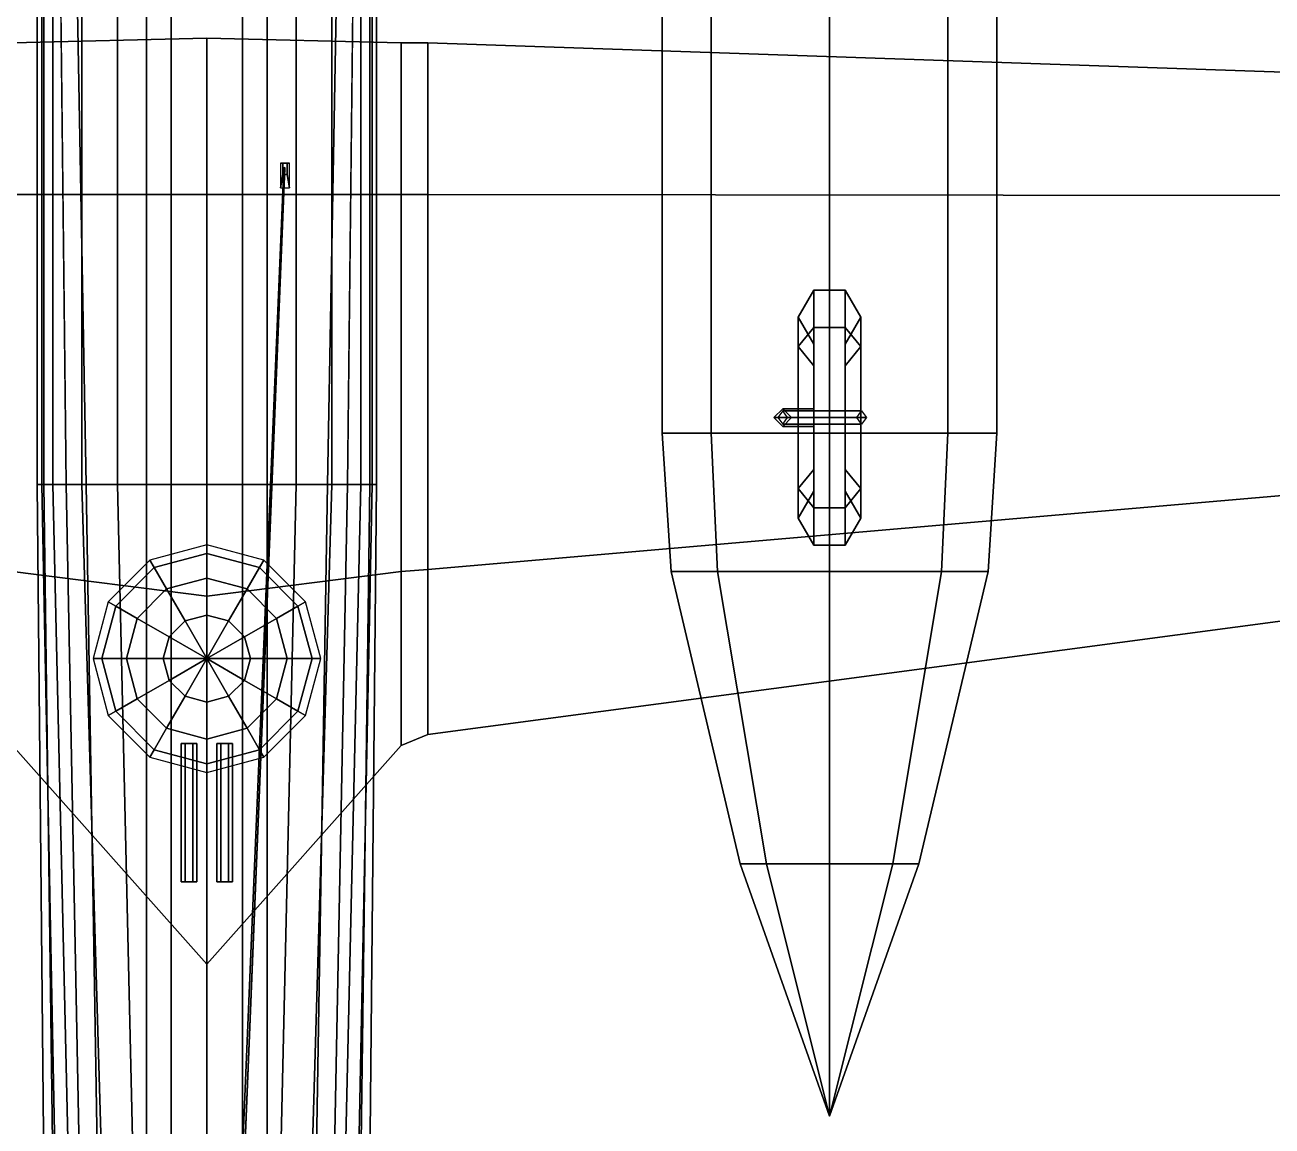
# Model space of a CAD drawing. Header units: millimetres. Extents: x -10.4 to 10.4, y -7.5 to 16.5.
# Drawn here: x -0.81 to 4.77, y -1.42 to 3.52 of the extents above; entities that cross this region are included whole.
import ezdxf

# ---------------------------------------------------------------- set-up
doc = ezdxf.new("R2010")
doc.units = ezdxf.units.MM
for name, color, linetype in [('gun', 1, 'Continuous'), ('shassis', 3, 'Continuous'), ('turret', 2, 'Continuous'), ('wheels', 2, 'Continuous'), ('wing1', 5, 'Continuous'), ('wing2', 5, 'Continuous')]:
    doc.layers.add(name, color=color, linetype=linetype)

msp = doc.modelspace()

# ---------------------------------------------------------------- linework, layer by layer
for points in [[(-0.76, 4.16, -0.13), (-0.76, 4.16, -0.5), (-0.76, 1.46, -0.51), (-0.76, 1.46)], [(-0.76, 4.16, -0.5), (-0.74, 4.16, -0.77), (-0.74, 1.46, -0.75), (-0.76, 1.46, -0.51)], [(-0.73, 4.16, 0.23), (-0.76, 4.16, -0.13), (-0.76, 1.46), (-0.73, 1.46, 0.25)], [(-0.74, 4.16, -0.77), (-0.69, 4.16, -0.86), (-0.69, 1.46, -0.81), (-0.74, 1.46, -0.75)], [(-0.66, 4.16, 0.59), (-0.73, 4.16, 0.23), (-0.73, 1.46, 0.25), (-0.63, 1.46, 0.58)], [(-0.69, 4.16, -0.86), (-0.59, 4.16, -0.92), (-0.54, 1.46, -0.9), (-0.69, 1.46, -0.81)], [(-0.59, 4.16, -0.92), (-0.27, 4.16, -0.97), (-0.27, 1.46, -0.95), (-0.54, 1.46, -0.9)], [(0.27, 1.46, -0.95), (-0.27, 1.46, -0.95), (-0.27, 4.16, -0.97), (0.27, 4.16, -0.97)], [(0.54, 1.46, -0.9), (0.27, 1.46, -0.95), (0.27, 4.16, -0.97), (0.59, 4.16, -0.92)], [(0.69, 1.46, -0.81), (0.54, 1.46, -0.9), (0.59, 4.16, -0.92), (0.69, 4.16, -0.86)], [(0.63, 1.46, 0.58), (0.73, 1.46, 0.25), (0.73, 4.16, 0.23), (0.66, 4.16, 0.59)], [(0.74, 1.46, -0.75), (0.69, 1.46, -0.81), (0.69, 4.16, -0.86), (0.74, 4.16, -0.77)], [(0.73, 1.46, 0.25), (0.76, 1.46), (0.76, 4.16, -0.13), (0.73, 4.16, 0.23)], [(0.76, 1.46, -0.51), (0.74, 1.46, -0.75), (0.74, 4.16, -0.77), (0.76, 4.16, -0.5)], [(0.76, 1.46), (0.76, 1.46, -0.51), (0.76, 4.16, -0.5), (0.76, 4.16, -0.13)], [(-0.63, 1.46, 0.58), (-0.56, 1.46, 0.67), (-0.56, 3.58, 0.67), (-0.6537, 3.5963, 0.5879)], [(-0.56, 1.46, 0.67), (-0.4, 1.46, 0.74), (-0.4, 3.58, 0.74), (-0.56, 3.58, 0.67)], [(-0.4, 1.46, 0.74), (-0.16, 1.46, 0.77), (-0.16, 3.58, 0.77), (-0.4, 3.58, 0.74)], [(-0.16, 1.46, 0.77), (0.16, 1.46, 0.77), (0.16, 3.58, 0.77), (-0.16, 3.58, 0.77)], [(0.16, 1.46, 0.77), (0.4, 1.46, 0.74), (0.4, 3.58, 0.74), (0.16, 3.58, 0.77)], [(0.4, 1.46, 0.74), (0.56, 1.46, 0.67), (0.56, 3.58, 0.67), (0.4, 3.58, 0.74)], [(0.56, 1.46, 0.67), (0.63, 1.46, 0.58), (0.6537, 3.5948, 0.5879), (0.56, 3.58, 0.67)], [(-0.01, -5.5878, 3.2003), (0.005, -5.5858, 3.2088), (0.35, 2.8814, 1.25), (0.345, 2.8795, 1.2455)], [(0.005, -5.5897, 3.1919), (-0.01, -5.5878, 3.2003), (0.345, 2.8795, 1.2455), (0.35, 2.8775, 1.24)], [(0.005, -5.5858, 3.2088), (0.005, -5.5897, 3.1919), (0.35, 2.8775, 1.24), (0.35, 2.8814, 1.25)], [(0.36, 2.9, 1.26), (0.37, 2.9, 0.74), (0.33, 2.9, 0.74), (0.34, 2.9, 1.26)], [(0.34, 2.9, 1.26), (0.33, 2.9, 0.74), (0.33, 2.79, 0.74), (0.34, 2.85, 1.26)], [(0.34, 2.85, 1.26), (0.33, 2.79, 0.74), (0.37, 2.79, 0.74), (0.36, 2.85, 1.26)], [(0.36, 2.85, 1.26), (0.36, 2.9, 1.26), (0.34, 2.9, 1.26), (0.34, 2.85, 1.26)], [(0.37, 2.79, 0.74), (0.37, 2.9, 0.74), (0.36, 2.9, 1.26), (0.36, 2.85, 1.26)], [(-0.76, 1.46), (-0.76, 1.46, -0.51), (-0.73, -1.6, -0.36), (-0.73, -1.6, -0.04)], [(-0.76, 1.46, -0.51), (-0.74, 1.46, -0.75), (-0.68, -1.6, -0.54), (-0.73, -1.6, -0.36)], [(-0.73, 1.46, 0.25), (-0.76, 1.46), (-0.73, -1.6, -0.04), (-0.69, -1.6, 0.16)], [(-0.74, 1.46, -0.75), (-0.69, 1.46, -0.81), (-0.62, -1.6, -0.62), (-0.68, -1.6, -0.54)], [(-0.63, 1.46, 0.58), (-0.73, 1.46, 0.25), (-0.69, -1.6, 0.16), (-0.57, -1.6, 0.37)], [(-0.69, 1.46, -0.81), (-0.54, 1.46, -0.9), (-0.49, -1.6, -0.71), (-0.62, -1.6, -0.62)], [(-0.56, 1.46, 0.67), (-0.63, 1.46, 0.58), (-0.57, -1.6, 0.37), (-0.47, -1.6, 0.46)], [(-0.4, 1.46, 0.74), (-0.56, 1.46, 0.67), (-0.47, -1.6, 0.46), (-0.33, -1.6, 0.54)], [(-0.54, 1.46, -0.9), (-0.27, 1.46, -0.95), (-0.27, -1.6, -0.76), (-0.49, -1.6, -0.71)], [(-0.16, 1.46, 0.77), (-0.4, 1.46, 0.74), (-0.33, -1.6, 0.54), (-0.16, -1.6, 0.59)], [(0.27, -1.6, -0.76), (-0.27, -1.6, -0.76), (-0.27, 1.46, -0.95), (0.27, 1.46, -0.95)], [(-0.16, -1.6, 0.59), (0, -1.6, 0.6), (0, 1.46, 0.77), (-0.16, 1.46, 0.77)], [(0.16, 1.46, 0.77), (0, 1.46, 0.77), (0, -1.6, 0.6), (0.16, -1.6, 0.59)], [(0.16, -1.6, 0.59), (0.33, -1.6, 0.54), (0.4, 1.46, 0.74), (0.16, 1.46, 0.77)], [(0.49, -1.6, -0.71), (0.27, -1.6, -0.76), (0.27, 1.46, -0.95), (0.54, 1.46, -0.9)], [(0.33, -1.6, 0.54), (0.47, -1.6, 0.46), (0.56, 1.46, 0.67), (0.4, 1.46, 0.74)], [(0.47, -1.6, 0.46), (0.57, -1.6, 0.37), (0.63, 1.46, 0.58), (0.56, 1.46, 0.67)], [(0.62, -1.6, -0.62), (0.49, -1.6, -0.71), (0.54, 1.46, -0.9), (0.69, 1.46, -0.81)], [(0.57, -1.6, 0.37), (0.69, -1.6, 0.16), (0.73, 1.46, 0.25), (0.63, 1.46, 0.58)], [(0.68, -1.6, -0.54), (0.62, -1.6, -0.62), (0.69, 1.46, -0.81), (0.74, 1.46, -0.75)], [(0.73, -1.6, -0.36), (0.68, -1.6, -0.54), (0.74, 1.46, -0.75), (0.76, 1.46, -0.51)], [(0.69, -1.6, 0.16), (0.73, -1.6, -0.04), (0.76, 1.46), (0.73, 1.46, 0.25)], [(0.73, -1.6, -0.04), (0.73, -1.6, -0.36), (0.76, 1.46, -0.51), (0.76, 1.46)]]:
    msp.add_3dface(points)
at = {"layer": 'gun'}
for points in [[(-0.115, -0.32, 0.83), (-0.0975, -0.32, 0.8603), (-0.0975, 0.3, 0.8603), (-0.115, 0.3, 0.83)], [(-0.0975, -0.32, 0.7997), (-0.115, -0.32, 0.83), (-0.115, 0.3, 0.83), (-0.0975, 0.3, 0.7997)], [(-0.0975, -0.32, 0.8603), (-0.0625, -0.32, 0.8603), (-0.0625, 0.3, 0.8603), (-0.0975, 0.3, 0.8603)], [(-0.0625, -0.32, 0.7997), (-0.0975, -0.32, 0.7997), (-0.0975, 0.3, 0.7997), (-0.0625, 0.3, 0.7997)], [(-0.0625, -0.32, 0.8603), (-0.045, -0.32, 0.83), (-0.045, 0.3, 0.83), (-0.0625, 0.3, 0.8603)], [(-0.045, -0.32, 0.83), (-0.0625, -0.32, 0.7997), (-0.0625, 0.3, 0.7997), (-0.045, 0.3, 0.83)], [(0.045, -0.32, 0.83), (0.0625, -0.32, 0.8603), (0.0625, 0.3, 0.8603), (0.045, 0.3, 0.83)], [(0.0625, -0.32, 0.7997), (0.045, -0.32, 0.83), (0.045, 0.3, 0.83), (0.0625, 0.3, 0.7997)], [(0.0975, -0.32, 0.7997), (0.0625, -0.32, 0.7997), (0.0625, 0.3, 0.7997), (0.0975, 0.3, 0.7997)], [(0.0625, -0.32, 0.8603), (0.0975, -0.32, 0.8603), (0.0975, 0.3, 0.8603), (0.0625, 0.3, 0.8603)], [(0.0975, -0.32, 0.8603), (0.115, -0.32, 0.83), (0.115, 0.3, 0.83), (0.0975, 0.3, 0.8603)], [(0.115, -0.32, 0.83), (0.0975, -0.32, 0.7997), (0.0975, 0.3, 0.7997), (0.115, 0.3, 0.83)], [(-0.115, -0.32, 0.83), (-0.045, -0.32, 0.83), (-0.0625, -0.32, 0.8603), (-0.0975, -0.32, 0.8603)], [(-0.0975, -0.32, 0.7997), (-0.0625, -0.32, 0.7997), (-0.045, -0.32, 0.83), (-0.115, -0.32, 0.83)], [(0.045, -0.32, 0.83), (0.115, -0.32, 0.83), (0.0975, -0.32, 0.8603), (0.0625, -0.32, 0.8603)], [(0.0625, -0.32, 0.7997), (0.0975, -0.32, 0.7997), (0.115, -0.32, 0.83), (0.045, -0.32, 0.83)]]:
    msp.add_3dface(points, dxfattribs=at)
at = {"layer": 'shassis'}
for points in [[(2.58, 1.8, -1.66), (2.54, 1.76, -1.7), (2.54, 1.76, -0.53), (2.58, 1.8, -0.53)], [(2.72, 1.8, -1.66), (2.72, 1.76, -1.7), (2.54, 1.76, -1.7), (2.58, 1.8, -1.66)], [(2.9123, 1.76, -0.6652), (2.9336, 1.79, -0.6864), (2.58, 1.79, -1.04), (2.5588, 1.76, -1.0188)], [(2.62, 1.76, -1.62), (2.58, 1.8, -1.66), (2.58, 1.8, -0.53), (2.62, 1.76, -0.53)], [(2.72, 1.76, -1.62), (2.72, 1.8, -1.66), (2.58, 1.8, -1.66), (2.62, 1.76, -1.62)], [(2.9336, 1.79, -0.6864), (2.9548, 1.76, -0.7077), (2.6012, 1.76, -1.0612), (2.58, 1.79, -1.04)], [(2.54, 1.76, -1.7), (2.58, 1.72, -1.66), (2.58, 1.72, -0.53), (2.54, 1.76, -0.53)], [(2.72, 1.76, -1.7), (2.72, 1.72, -1.66), (2.58, 1.72, -1.66), (2.54, 1.76, -1.7)], [(2.9336, 1.73, -0.6864), (2.9123, 1.76, -0.6652), (2.5588, 1.76, -1.0188), (2.58, 1.73, -1.04)], [(2.58, 1.72, -1.66), (2.62, 1.76, -1.62), (2.62, 1.76, -0.53), (2.58, 1.72, -0.53)], [(2.72, 1.72, -1.66), (2.72, 1.76, -1.62), (2.62, 1.76, -1.62), (2.58, 1.72, -1.66)], [(2.9548, 1.76, -0.7077), (2.9336, 1.73, -0.6864), (2.58, 1.73, -1.04), (2.6012, 1.76, -1.0612)]]:
    msp.add_3dface(points, dxfattribs=at)
at = {"layer": 'turret'}
for points in [[(0, 1.1512, 0.89), (0, 1.19, 0.61), (-0.255, 1.1217, 0.61), (-0.2356, 1.0881, 0.89)], [(0.2356, 1.0881, 0.89), (0.255, 1.1217, 0.61), (0, 1.19, 0.61), (0, 1.1512, 0.89)], [(-0.2356, 1.0881, 0.89), (-0.255, 1.1217, 0.61), (-0.4417, 0.935, 0.61), (-0.4081, 0.9156, 0.89)], [(0, 1.0406, 0.9706), (0, 1.1512, 0.89), (-0.2356, 1.0881, 0.89), (-0.1803, 0.9923, 0.9706)], [(0.1803, 0.9923, 0.9706), (0.2356, 1.0881, 0.89), (0, 1.1512, 0.89), (0, 1.0406, 0.9706)], [(0.4081, 0.9156, 0.89), (0.4417, 0.935, 0.61), (0.255, 1.1217, 0.61), (0.2356, 1.0881, 0.89)], [(-0.1803, 0.9923, 0.9706), (-0.2356, 1.0881, 0.89), (-0.4081, 0.9156, 0.89), (-0.3123, 0.8603, 0.9706)], [(0.3123, 0.8603, 0.9706), (0.4081, 0.9156, 0.89), (0.2356, 1.0881, 0.89), (0.1803, 0.9923, 0.9706)], [(0, 0.8752, 1.03), (0, 1.0406, 0.9706), (-0.1803, 0.9923, 0.9706), (-0.0976, 0.849, 1.03)], [(0.0976, 0.849, 1.03), (0.1803, 0.9923, 0.9706), (0, 1.0406, 0.9706), (0, 0.8752, 1.03)], [(-0.0976, 0.849, 1.03), (-0.1803, 0.9923, 0.9706), (-0.3123, 0.8603, 0.9706), (-0.169, 0.7776, 1.03)], [(0.169, 0.7776, 1.03), (0.3123, 0.8603, 0.9706), (0.1803, 0.9923, 0.9706), (0.0976, 0.849, 1.03)], [(-0.4081, 0.9156, 0.89), (-0.4417, 0.935, 0.61), (-0.51, 0.68, 0.61), (-0.4712, 0.68, 0.89)], [(-0.3123, 0.8603, 0.9706), (-0.4081, 0.9156, 0.89), (-0.4712, 0.68, 0.89), (-0.3606, 0.68, 0.9706)], [(0.3606, 0.68, 0.9706), (0.4712, 0.68, 0.89), (0.4081, 0.9156, 0.89), (0.3123, 0.8603, 0.9706)], [(0.4712, 0.68, 0.89), (0.51, 0.68, 0.61), (0.4417, 0.935, 0.61), (0.4081, 0.9156, 0.89)], [(-0.169, 0.7776, 1.03), (-0.3123, 0.8603, 0.9706), (-0.3606, 0.68, 0.9706), (-0.1952, 0.68, 1.03)], [(0, 0.68, 1.05), (-0.0976, 0.849, 1.03), (-0.169, 0.7776, 1.03), (0, 0.68, 1.05)], [(0, 0.68, 1.05), (0, 0.8752, 1.03), (-0.0976, 0.849, 1.03), (0, 0.68, 1.05)], [(0, 0.68, 1.05), (0.0976, 0.849, 1.03), (0, 0.8752, 1.03), (0, 0.68, 1.05)], [(0, 0.68, 1.05), (0.169, 0.7776, 1.03), (0.0976, 0.849, 1.03), (0, 0.68, 1.05)], [(0.1952, 0.68, 1.03), (0.3606, 0.68, 0.9706), (0.3123, 0.8603, 0.9706), (0.169, 0.7776, 1.03)], [(0, 0.68, 1.05), (-0.169, 0.7776, 1.03), (-0.1952, 0.68, 1.03), (0, 0.68, 1.05)], [(0, 0.68, 1.05), (0.1952, 0.68, 1.03), (0.169, 0.7776, 1.03), (0, 0.68, 1.05)], [(-0.4712, 0.68, 0.89), (-0.51, 0.68, 0.61), (-0.4417, 0.425, 0.61), (-0.4081, 0.4444, 0.89)], [(-0.3606, 0.68, 0.9706), (-0.4712, 0.68, 0.89), (-0.4081, 0.4444, 0.89), (-0.3123, 0.4997, 0.9706)], [(-0.1952, 0.68, 1.03), (-0.3606, 0.68, 0.9706), (-0.3123, 0.4997, 0.9706), (-0.169, 0.5824, 1.03)], [(0, 0.68, 1.05), (-0.1952, 0.68, 1.03), (-0.169, 0.5824, 1.03), (0, 0.68, 1.05)], [(0, 0.68, 1.05), (-0.169, 0.5824, 1.03), (-0.0976, 0.511, 1.03), (0, 0.68, 1.05)], [(0, 0.68, 1.05), (-0.0976, 0.511, 1.03), (0, 0.4848, 1.03), (0, 0.68, 1.05)], [(0, 0.68, 1.05), (0, 0.4848, 1.03), (0.0976, 0.511, 1.03), (0, 0.68, 1.05)], [(0, 0.68, 1.05), (0.0976, 0.511, 1.03), (0.169, 0.5824, 1.03), (0, 0.68, 1.05)], [(0, 0.68, 1.05), (0.169, 0.5824, 1.03), (0.1952, 0.68, 1.03), (0, 0.68, 1.05)], [(0.169, 0.5824, 1.03), (0.3123, 0.4997, 0.9706), (0.3606, 0.68, 0.9706), (0.1952, 0.68, 1.03)], [(0.3123, 0.4997, 0.9706), (0.4081, 0.4444, 0.89), (0.4712, 0.68, 0.89), (0.3606, 0.68, 0.9706)], [(0.4081, 0.4444, 0.89), (0.4417, 0.425, 0.61), (0.51, 0.68, 0.61), (0.4712, 0.68, 0.89)], [(-0.169, 0.5824, 1.03), (-0.3123, 0.4997, 0.9706), (-0.1803, 0.3677, 0.9706), (-0.0976, 0.511, 1.03)], [(0.0976, 0.511, 1.03), (0.1803, 0.3677, 0.9706), (0.3123, 0.4997, 0.9706), (0.169, 0.5824, 1.03)], [(-0.0976, 0.511, 1.03), (-0.1803, 0.3677, 0.9706), (0, 0.3194, 0.9706), (0, 0.4848, 1.03)], [(0, 0.4848, 1.03), (0, 0.3194, 0.9706), (0.1803, 0.3677, 0.9706), (0.0976, 0.511, 1.03)], [(-0.3123, 0.4997, 0.9706), (-0.4081, 0.4444, 0.89), (-0.2356, 0.2719, 0.89), (-0.1803, 0.3677, 0.9706)], [(0.1803, 0.3677, 0.9706), (0.2356, 0.2719, 0.89), (0.4081, 0.4444, 0.89), (0.3123, 0.4997, 0.9706)], [(-0.4081, 0.4444, 0.89), (-0.4417, 0.425, 0.61), (-0.255, 0.2383, 0.61), (-0.2356, 0.2719, 0.89)], [(0.2356, 0.2719, 0.89), (0.255, 0.2383, 0.61), (0.4417, 0.425, 0.61), (0.4081, 0.4444, 0.89)], [(-0.1803, 0.3677, 0.9706), (-0.2356, 0.2719, 0.89), (0, 0.2088, 0.89), (0, 0.3194, 0.9706)], [(0, 0.3194, 0.9706), (0, 0.2088, 0.89), (0.2356, 0.2719, 0.89), (0.1803, 0.3677, 0.9706)], [(-0.2356, 0.2719, 0.89), (-0.255, 0.2383, 0.61), (0, 0.17, 0.61), (0, 0.2088, 0.89)], [(0, 0.2088, 0.89), (0, 0.17, 0.61), (0.255, 0.2383, 0.61), (0.2356, 0.2719, 0.89)]]:
    msp.add_3dface(points, dxfattribs=at)
at = {"layer": 'wheels'}
for points in [[(2.72, 2.1639, -2.0639), (2.65, 2.0782, -1.9782), (2.65, 2.21, -1.66), (2.72, 2.3312, -1.66)], [(2.72, 2.3312, -1.66), (2.65, 2.21, -1.66), (2.65, 2.0782, -1.3418), (2.72, 2.1639, -1.2561)], [(2.86, 2.1639, -2.0639), (2.72, 2.1639, -2.0639), (2.72, 2.3312, -1.66), (2.86, 2.3312, -1.66)], [(2.86, 2.3312, -1.66), (2.72, 2.3312, -1.66), (2.72, 2.1639, -1.2561), (2.86, 2.1639, -1.2561)], [(2.93, 2.0782, -1.9782), (2.86, 2.1639, -2.0639), (2.86, 2.3312, -1.66), (2.93, 2.21, -1.66)], [(2.93, 2.21, -1.66), (2.86, 2.3312, -1.66), (2.86, 2.1639, -1.2561), (2.93, 2.0782, -1.3418)], [(2.65, 2.0782, -1.9782), (2.72, 1.9925, -1.8925), (2.72, 2.0888, -1.66), (2.65, 2.21, -1.66)], [(2.65, 2.21, -1.66), (2.72, 2.0888, -1.66), (2.72, 1.9925, -1.4275), (2.65, 2.0782, -1.3418)], [(2.86, 1.9925, -1.8925), (2.93, 2.0782, -1.9782), (2.93, 2.21, -1.66), (2.86, 2.0888, -1.66)], [(2.86, 2.0888, -1.66), (2.93, 2.21, -1.66), (2.93, 2.0782, -1.3418), (2.86, 1.9925, -1.4275)], [(2.72, 2.1639, -1.2561), (2.65, 2.0782, -1.3418), (2.65, 1.76, -1.21), (2.72, 1.76, -1.0888)], [(2.72, 1.76, -2.2312), (2.65, 1.76, -2.11), (2.65, 2.0782, -1.9782), (2.72, 2.1639, -2.0639)], [(2.86, 2.1639, -1.2561), (2.72, 2.1639, -1.2561), (2.72, 1.76, -1.0888), (2.86, 1.76, -1.0888)], [(2.86, 1.76, -2.2312), (2.72, 1.76, -2.2312), (2.72, 2.1639, -2.0639), (2.86, 2.1639, -2.0639)], [(2.93, 2.0782, -1.3418), (2.86, 2.1639, -1.2561), (2.86, 1.76, -1.0888), (2.93, 1.76, -1.21)], [(2.93, 1.76, -2.11), (2.86, 1.76, -2.2312), (2.86, 2.1639, -2.0639), (2.93, 2.0782, -1.9782)], [(2.65, 2.0782, -1.3418), (2.72, 1.9925, -1.4275), (2.72, 1.76, -1.3312), (2.65, 1.76, -1.21)], [(2.65, 1.76, -2.11), (2.72, 1.76, -1.9888), (2.72, 1.9925, -1.8925), (2.65, 2.0782, -1.9782)], [(2.72, 1.76, -1.9888), (2.72, 1.5275, -1.8925), (2.72, 2.0888, -1.66), (2.72, 1.9925, -1.8925)], [(2.72, 2.0888, -1.66), (2.72, 1.5275, -1.8925), (2.72, 1.4312, -1.66), (2.72, 1.9925, -1.4275)], [(2.86, 1.4312, -1.66), (2.86, 1.9925, -1.8925), (2.86, 2.0888, -1.66), (2.86, 1.5275, -1.4275)], [(2.86, 2.0888, -1.66), (2.86, 1.9925, -1.4275), (2.86, 1.76, -1.3312), (2.86, 1.5275, -1.4275)], [(2.86, 1.9925, -1.4275), (2.93, 2.0782, -1.3418), (2.93, 1.76, -1.21), (2.86, 1.76, -1.3312)], [(2.86, 1.76, -1.9888), (2.93, 1.76, -2.11), (2.93, 2.0782, -1.9782), (2.86, 1.9925, -1.8925)], [(2.72, 1.76, -1.3312), (2.72, 1.9925, -1.4275), (2.72, 1.4312, -1.66), (2.72, 1.5275, -1.4275)], [(2.86, 1.4312, -1.66), (2.86, 1.5275, -1.8925), (2.86, 1.76, -1.9888), (2.86, 1.9925, -1.8925)], [(2.72, 1.76, -1.0888), (2.65, 1.76, -1.21), (2.65, 1.4418, -1.3418), (2.72, 1.3561, -1.2561)], [(2.65, 1.76, -1.21), (2.72, 1.76, -1.3312), (2.72, 1.5275, -1.4275), (2.65, 1.4418, -1.3418)], [(2.65, 1.4418, -1.9782), (2.72, 1.5275, -1.8925), (2.72, 1.76, -1.9888), (2.65, 1.76, -2.11)], [(2.72, 1.3561, -2.0639), (2.65, 1.4418, -1.9782), (2.65, 1.76, -2.11), (2.72, 1.76, -2.2312)], [(2.86, 1.76, -1.0888), (2.72, 1.76, -1.0888), (2.72, 1.3561, -1.2561), (2.86, 1.3561, -1.2561)], [(2.86, 1.3561, -2.0639), (2.72, 1.3561, -2.0639), (2.72, 1.76, -2.2312), (2.86, 1.76, -2.2312)], [(2.93, 1.76, -1.21), (2.86, 1.76, -1.0888), (2.86, 1.3561, -1.2561), (2.93, 1.4418, -1.3418)], [(2.86, 1.76, -1.3312), (2.93, 1.76, -1.21), (2.93, 1.4418, -1.3418), (2.86, 1.5275, -1.4275)], [(2.86, 1.5275, -1.8925), (2.93, 1.4418, -1.9782), (2.93, 1.76, -2.11), (2.86, 1.76, -1.9888)], [(2.93, 1.4418, -1.9782), (2.86, 1.3561, -2.0639), (2.86, 1.76, -2.2312), (2.93, 1.76, -2.11)], [(2.65, 1.31, -1.66), (2.72, 1.4312, -1.66), (2.72, 1.5275, -1.8925), (2.65, 1.4418, -1.9782)], [(2.65, 1.4418, -1.3418), (2.72, 1.5275, -1.4275), (2.72, 1.4312, -1.66), (2.65, 1.31, -1.66)], [(2.86, 1.4312, -1.66), (2.93, 1.31, -1.66), (2.93, 1.4418, -1.9782), (2.86, 1.5275, -1.8925)], [(2.86, 1.5275, -1.4275), (2.93, 1.4418, -1.3418), (2.93, 1.31, -1.66), (2.86, 1.4312, -1.66)], [(2.72, 1.1888, -1.66), (2.65, 1.31, -1.66), (2.65, 1.4418, -1.9782), (2.72, 1.3561, -2.0639)], [(2.72, 1.3561, -1.2561), (2.65, 1.4418, -1.3418), (2.65, 1.31, -1.66), (2.72, 1.1888, -1.66)], [(2.93, 1.31, -1.66), (2.86, 1.1888, -1.66), (2.86, 1.3561, -2.0639), (2.93, 1.4418, -1.9782)], [(2.93, 1.4418, -1.3418), (2.86, 1.3561, -1.2561), (2.86, 1.1888, -1.66), (2.93, 1.31, -1.66)], [(2.86, 1.1888, -1.66), (2.72, 1.1888, -1.66), (2.72, 1.3561, -2.0639), (2.86, 1.3561, -2.0639)], [(2.86, 1.3561, -1.2561), (2.72, 1.3561, -1.2561), (2.72, 1.1888, -1.66), (2.86, 1.1888, -1.66)]]:
    msp.add_3dface(points, dxfattribs=at)
at = {"layer": 'wing1'}
for points in [[(0, 3.46, -0.08), (-0.87, 3.44, 0.02), (-0.87, 2.76, 0.32), (0, 2.76, 0.27)], [(0, 2.76, -0.67), (-0.87, 2.76, -0.24), (-0.87, 3.44, 0.02), (0, 3.46, -0.08)], [(0, 2.76, 0.27), (-0.87, 2.76, 0.32), (-0.87, 1.07, 0.32), (0, 0.96, 0.27)], [(-0.87, 1.07, -0.24), (-0.87, 2.76, -0.24), (0, 2.76, -0.67), (0, 0.96, -0.67)], [(0, 0.96, 0.27), (-0.87, 1.07, 0.32), (-0.87, 0.29, 0.02), (0, -0.69, -0.08)], [(0, -0.69, -0.08), (-0.87, 0.29, 0.02), (-0.87, 1.07, -0.24), (0, 0.96, -0.67)]]:
    msp.add_3dface(points, dxfattribs=at)
at = {"layer": 'wing2'}
for points in [[(2.2597, 1.69, 0.3303), (2.04, 1.69, -0.2), (2.04, 4.5, -0.2), (2.2597, 4.5, 0.3303)], [(2.04, 1.69, -0.2), (2.2597, 1.69, -0.7303), (2.2597, 4.5, -0.7303), (2.04, 4.5, -0.2)], [(2.2597, 1.69, -0.7303), (2.79, 1.69, -0.95), (2.79, 4.5, -0.95), (2.2597, 4.5, -0.7303)], [(2.79, 1.69, 0.55), (2.2597, 1.69, 0.3303), (2.2597, 4.5, 0.3303), (2.79, 4.5, 0.55)], [(2.79, 1.69, -0.95), (3.3203, 1.69, -0.7303), (3.3203, 4.5, -0.7303), (2.79, 4.5, -0.95)], [(3.3203, 1.69, 0.3303), (2.79, 1.69, 0.55), (2.79, 4.5, 0.55), (3.3203, 4.5, 0.3303)], [(3.54, 1.69, -0.2), (3.3203, 1.69, 0.3303), (3.3203, 4.5, 0.3303), (3.54, 4.5, -0.2)], [(3.3203, 1.69, -0.7303), (3.54, 1.69, -0.2), (3.54, 4.5, -0.2), (3.3203, 4.5, -0.7303)], [(0, 3.46, -0.08), (0.87, 3.44, 0.02), (0.87, 2.76, 0.32), (0, 2.76, 0.27)], [(0, 2.76, -0.67), (0.87, 2.76, -0.24), (0.87, 3.44, 0.02), (0, 3.46, -0.08)], [(0.87, 3.44, 0.02), (0.99, 3.44, 0.04), (0.99, 2.76, 0.33), (0.87, 2.76, 0.32)], [(0.87, 2.76, -0.24), (0.99, 2.76, -0.23), (0.99, 3.44, 0.04), (0.87, 3.44, 0.02)], [(0.99, 2.76, -0.23), (10.01, 2.75, 0.77), (10.01, 3.13, 0.85), (0.99, 3.44, 0.04)], [(0.99, 3.44, 0.04), (10.01, 3.13, 0.85), (10.01, 2.75, 0.94), (0.99, 2.76, 0.33)], [(0.87, 1.07, -0.24), (0.87, 2.76, -0.24), (0, 2.76, -0.67), (0, 0.96, -0.67)], [(0, 2.76, 0.27), (0.87, 2.76, 0.32), (0.87, 1.07, 0.32), (0, 0.96, 0.27)], [(0.99, 1.08, -0.23), (0.99, 2.76, -0.23), (0.87, 2.76, -0.24), (0.87, 1.07, -0.24)], [(0.87, 2.76, 0.32), (0.99, 2.76, 0.33), (0.99, 1.08, 0.33), (0.87, 1.07, 0.32)], [(10.01, 1.86, 0.77), (10.01, 2.75, 0.77), (0.99, 2.76, -0.23), (0.99, 1.08, -0.23)], [(0.99, 2.76, 0.33), (10.01, 2.75, 0.94), (10.01, 1.86, 0.94), (0.99, 1.08, 0.33)], [(0.99, 0.34, 0.04), (10.01, 1.54, 0.85), (10.01, 1.86, 0.77), (0.99, 1.08, -0.23)], [(0.99, 1.08, 0.33), (10.01, 1.86, 0.94), (10.01, 1.54, 0.85), (0.99, 0.34, 0.04)], [(2.04, 1.69, -0.2), (2.2597, 1.69, 0.3303), (2.288, 1.07, 0.302), (2.08, 1.07, -0.2)], [(2.2597, 1.69, -0.7303), (2.04, 1.69, -0.2), (2.08, 1.07, -0.2), (2.288, 1.07, -0.702)], [(2.79, 1.69, -0.95), (2.2597, 1.69, -0.7303), (2.288, 1.07, -0.702), (2.79, 1.07, -0.91)], [(2.2597, 1.69, 0.3303), (2.79, 1.69, 0.55), (2.79, 1.07, 0.51), (2.288, 1.07, 0.302)], [(3.3203, 1.69, -0.7303), (2.79, 1.69, -0.95), (2.79, 1.07, -0.91), (3.292, 1.07, -0.702)], [(2.79, 1.69, 0.55), (3.3203, 1.69, 0.3303), (3.292, 1.07, 0.302), (2.79, 1.07, 0.51)], [(3.3203, 1.69, 0.3303), (3.54, 1.69, -0.2), (3.5, 1.07, -0.2), (3.292, 1.07, 0.302)], [(3.54, 1.69, -0.2), (3.3203, 1.69, -0.7303), (3.292, 1.07, -0.702), (3.5, 1.07, -0.2)], [(0, -0.69, -0.08), (0.87, 0.29, 0.02), (0.87, 1.07, -0.24), (0, 0.96, -0.67)], [(0, 0.96, 0.27), (0.87, 1.07, 0.32), (0.87, 0.29, 0.02), (0, -0.69, -0.08)], [(0.87, 1.07, 0.32), (0.99, 1.08, 0.33), (0.99, 0.34, 0.04), (0.87, 0.29, 0.02)], [(0.87, 0.29, 0.02), (0.99, 0.34, 0.04), (0.99, 1.08, -0.23), (0.87, 1.07, -0.24)], [(2.08, 1.07, -0.2), (2.288, 1.07, 0.302), (2.5072, -0.24, 0.0828), (2.39, -0.24, -0.2)], [(2.288, 1.07, -0.702), (2.08, 1.07, -0.2), (2.39, -0.24, -0.2), (2.5072, -0.24, -0.4828)], [(2.288, 1.07, 0.302), (2.79, 1.07, 0.51), (2.79, -0.24, 0.2), (2.5072, -0.24, 0.0828)], [(2.79, 1.07, -0.91), (2.288, 1.07, -0.702), (2.5072, -0.24, -0.4828), (2.79, -0.24, -0.6)], [(2.79, 1.07, 0.51), (3.292, 1.07, 0.302), (3.0728, -0.24, 0.0828), (2.79, -0.24, 0.2)], [(3.292, 1.07, -0.702), (2.79, 1.07, -0.91), (2.79, -0.24, -0.6), (3.0728, -0.24, -0.4828)], [(3.292, 1.07, 0.302), (3.5, 1.07, -0.2), (3.19, -0.24, -0.2), (3.0728, -0.24, 0.0828)], [(3.5, 1.07, -0.2), (3.292, 1.07, -0.702), (3.0728, -0.24, -0.4828), (3.19, -0.24, -0.2)], [(2.39, -0.24, -0.2), (2.5072, -0.24, 0.0828), (2.79, -1.37, -0.2)], [(2.5072, -0.24, -0.4828), (2.39, -0.24, -0.2), (2.79, -1.37, -0.2)], [(2.5072, -0.24, 0.0828), (2.79, -0.24, 0.2), (2.79, -1.37, -0.2)], [(2.79, -0.24, -0.6), (2.5072, -0.24, -0.4828), (2.79, -1.37, -0.2)], [(3.0728, -0.24, 0.0828), (3.19, -0.24, -0.2), (2.79, -1.37, -0.2)], [(2.79, -0.24, 0.2), (3.0728, -0.24, 0.0828), (2.79, -1.37, -0.2)], [(3.0728, -0.24, -0.4828), (2.79, -0.24, -0.6), (2.79, -1.37, -0.2)], [(3.19, -0.24, -0.2), (3.0728, -0.24, -0.4828), (2.79, -1.37, -0.2)]]:
    msp.add_3dface(points, dxfattribs=at)

doc.saveas('drawing.dxf')
